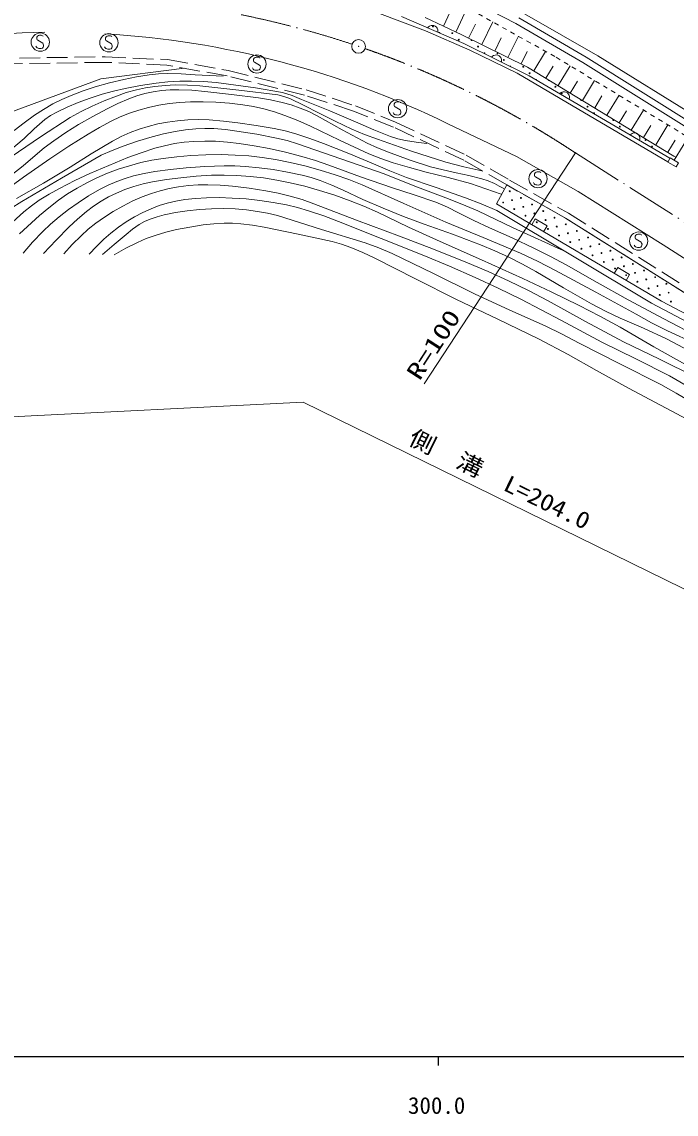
# Model space of a CAD drawing. Units: millimetres, scale not verified. Extents: x 40000 to 680000, y 20000 to 380000.
# Drawn here: x 322692 to 393916, y 198715 to 317609 of the extents above; entities that cross this region are included whole.
import ezdxf
from ezdxf.enums import TextEntityAlignment as Align

# ---------------------------------------------------------------- set-up
doc = ezdxf.new("R2010")
doc.units = ezdxf.units.MM
doc.header["$LTSCALE"] = 1000
for name, pattern in [('USER1', [1, 0.5, -0.5]), ('USER2', [3, 2.25, -0.75]), ('USER4', [7.000001, 5.508197, -0.688525, 0.114754, -0.688525])]:
    doc.linetypes.add(name, pattern=pattern)
for name, color, linetype, lineweight in [('M-TTL-BAND', 7, 'Continuous', 25), ('S-BGD', 1, 'Continuous', 13), ('S-BGD-HTXT', 6, 'Continuous', 13), ('S-BMK', 3, 'USER4', 13)]:
    doc.layers.add(name, color=color, linetype=linetype, lineweight=lineweight)
doc.styles.add('ＭＳ ゴシック', font='')
doc.styles.get('ＭＳ ゴシック').set_extended_font_data('MS Gothic')

# ---------------------------------------------------------------- blocks, each defined once
blk = doc.blocks.new('BUHIN59')
at = {"layer": 'S-BGD'}
blk.add_lwpolyline([(187, -726), (913, -539), (539, 913), (-187, 726)], dxfattribs=at)
blk = doc.blocks.new('BUHIN99')
at = {"layer": 'S-BGD'}
blk.add_lwpolyline([(-152, 580), (-7, 569), (125, 529), (281, 452), (385, 343), (461, 217), (508, 37), (503, -110), (467, -256), (369, -403), (274, -502), (152, -580)], dxfattribs=at)
blk = doc.blocks.new('BUHIN158')
at = {"layer": 'S-BGD'}
blk.add_lwpolyline([(677, 231), (682, 312), (654, 390), (595, 479), (486, 590), (370, 658), (240, 684), (116, 653), (30, 576), (-20, 520), (-63, 421), (-54, 333), (104, -277), (81, -383), (20, -499), (-72, -576), (-165, -617), (-278, -630), (-419, -551), (-580, -387), (-639, -305), (-674, -206), (-676, -96), (-643, 34)], dxfattribs=at)
blk.add_circle((0, 0), 995, dxfattribs=at)
blk = doc.blocks.new('BUHIN162')
at = {"layer": 'S-BGD'}
blk.add_circle((0, 0), 22.5, dxfattribs=at)
at = {"layer": 'S-BMK', "linetype": 'Continuous'}
blk.add_circle((0, 0), 746, dxfattribs=at)

msp = doc.modelspace()

# ---------------------------------------------------------------- linework, layer by layer
at = {"layer": 'M-TTL-BAND'}
for p, q in [((40000, 205000), (579000, 205000)), ((368000, 205000), (368000, 204000))]:
    msp.add_line(p, q, dxfattribs=at)
at = {"layer": 'S-BGD'}
for p, q in [((376446, 317420), (370968, 320264)), ((368593, 317134), (369334, 318701)), ((369933, 316501), (371184, 319147)), ((361346, 318632), (366640, 316646)), ((370808, 315253), (364020, 318176)), ((370602, 316184), (366584, 318084)), ((372745, 315133), (373955, 317600)), ((376783, 318034), (384135, 313777)), ((377415, 318493), (385380, 313900)), ((366640, 316646), (371465, 314512)), ((371317, 315834), (372065, 317360)), ((383773, 313177), (376446, 317420)), ((377746, 312681), (370602, 316184)), ((377911, 311723), (370808, 315253)), ((374174, 314433), (374878, 315867)), ((375603, 313732), (376738, 316047)), ((371465, 314512), (376594, 312014)), ((377031, 313031), (377690, 314375)), ((378410, 312278), (379696, 314396)), ((385380, 313900), (397416, 306456)), ((379737, 311471), (380525, 312767)), ((381065, 310665), (382379, 312827)), ((396229, 305367), (383773, 313177)), ((384135, 313777), (396595, 305964)), ((331306, 311390), (340414, 312569)), ((376594, 312014), (383943, 307707)), ((393679, 303003), (377746, 312681)), ((393243, 302762), (377911, 311723)), ((318931, 306841), (331306, 311390)), ((382393, 309858), (383182, 311158)), ((383721, 309052), (385038, 311220)), ((385048, 308245), (385840, 309548)), ((386376, 307439), (387696, 309612)), ((387704, 306632), (388497, 307938)), ((389032, 305826), (390355, 308005)), ((383943, 307707), (393006, 302362)), ((369072, 306511), (376553, 302935)), ((390359, 305019), (391154, 306328)), ((391687, 304213), (393014, 306397)), ((393686, 302563), (395654, 305728)), ((393015, 303406), (393812, 304719)), ((376553, 302935), (383245, 299152)), ((393000, 302353), (393270, 302809)), ((393899, 301821), (393000, 302353)), ((393270, 302809), (394169, 302278)), ((393881, 302876), (393679, 303003)), ((394169, 302278), (393899, 301821)), ((374345, 297800), (375474, 299862)), ((375474, 299862), (381881, 296250)), ((383245, 299152), (392495, 293342)), ((392308, 287197), (374345, 297800)), ((374387, 297089), (391249, 286980)), ((381881, 296250), (410362, 278370)), ((392495, 293342), (431808, 267977)), ((391249, 286980), (409541, 277238)), ((409987, 277856), (392308, 287197))]:
    msp.add_line(p, q, dxfattribs=at)
at = {"layer": 'S-BGD', "linetype": 'USER1'}
for p, q in [((370657, 319441), (380859, 313747)), ((380859, 313747), (395288, 305022))]:
    msp.add_line(p, q, dxfattribs=at)
at = {"layer": 'S-BGD', "linetype": 'USER2'}
for p, q in [((319429, 313632), (331775, 313800)), ((331766, 313199), (319468, 313032)), ((338491, 312897), (331766, 313199)), ((331775, 313800), (338559, 313495)), ((345030, 311715), (338491, 312897)), ((338559, 313495), (345156, 312303)), ((353462, 309635), (345030, 311715)), ((345156, 312303), (353627, 310213)), ((358798, 307904), (353462, 309635)), ((353627, 310213), (359003, 308468)), ((359003, 308468), (363376, 306703)), ((363136, 306153), (358798, 307904)), ((370793, 302558), (363136, 306153)), ((363376, 306703), (371071, 303090)), ((375474, 299862), (370793, 302558)), ((371071, 303090), (375771, 300383)), ((381881, 296250), (375474, 299862)), ((375771, 300383), (382188, 296766)), ((410362, 278370), (381881, 296250)), ((382188, 296766), (410684, 278877))]:
    msp.add_line(p, q, dxfattribs=at)
at = {"layer": 'S-BGD'}
for points in [[(366863, 316952), (366962, 317059), (367074, 317138), (367231, 317214), (367381, 317228), (367527, 317211), (367698, 317138), (367811, 317043), (367904, 316925), (367959, 316757), (367979, 316621), (367965, 316477)], [(373823, 313755), (373927, 313857), (374044, 313930), (374204, 313997), (374355, 314003), (374500, 313978), (374666, 313895), (374774, 313795), (374860, 313671), (374906, 313501), (374918, 313364), (374897, 313221)], [(321870, 305773), (322952, 306629), (324079, 307444), (325059, 308082), (326069, 308668), (327051, 309162), (328067, 309607), (329360, 310096), (330683, 310533), (332219, 310966), (333780, 311343), (335155, 311623), (336550, 311846), (337553, 311950), (338559, 311993), (340046, 311948), (341544, 311841), (343081, 311754), (344618, 311696)], [(319922, 302415), (322932, 304920), (324040, 305975), (325189, 306985), (325823, 307413), (326493, 307791), (327637, 308333), (328815, 308825), (330117, 309313), (331434, 309744), (332677, 310080), (333935, 310358), (335625, 310669), (337325, 310921), (338595, 311062), (339879, 311143), (341177, 311157), (342475, 311111), (343830, 310999), (345177, 310829), (348136, 310410), (351074, 309934), (352112, 309574), (353144, 309153), (356210, 307913), (359248, 306619), (361019, 305849), (362824, 305131), (363634, 304882), (364466, 304689), (365618, 304498), (366791, 304349)], [(321536, 302932), (324729, 305087), (327954, 307192), (329137, 307841), (330348, 308437), (331650, 309012), (332982, 309536), (334062, 309902), (335158, 310210), (336155, 310425), (337174, 310583), (338281, 310692), (339391, 310741), (340731, 310724), (342067, 310647), (346294, 310184), (350543, 309657), (351205, 309482), (351849, 309250), (353431, 308505), (354996, 307702), (356790, 306786), (358623, 305917), (359997, 305347), (361403, 304829), (365118, 303545), (368855, 302318), (370801, 301828), (372763, 301389)], [(321483, 300877), (322828, 301945), (324145, 303066), (325136, 303890), (326164, 304666), (327487, 305564), (328853, 306417), (330402, 307309), (331984, 308150), (333153, 308721), (334346, 309236), (335199, 309546), (336080, 309801), (336980, 309994), (337891, 310127), (338839, 310205), (339789, 310223), (341194, 310159), (342606, 310035), (345528, 309718), (348452, 309341), (349743, 309120), (351032, 308838), (352013, 308564), (352986, 308230), (353925, 307837), (354848, 307385), (357544, 305871), (360265, 304413), (361418, 303888), (362596, 303417), (364866, 302600), (367158, 301839), (368548, 301483), (369964, 301182), (371365, 300890), (372752, 300539), (373451, 300301), (374126, 300007), (374652, 299741), (375172, 299462)], [(320021, 298631), (322863, 300687), (325743, 302696), (327796, 304065), (329896, 305392), (331148, 306124), (332428, 306802), (333396, 307254), (334398, 307656), (335432, 308001), (336485, 308290), (337603, 308531), (338732, 308714), (339877, 308836), (341036, 308898), (342426, 308907), (343818, 308855), (345290, 308742), (346752, 308569), (347894, 308379), (349031, 308129), (350192, 307799), (351335, 307412), (352732, 306866), (354108, 306263), (357285, 304720), (360470, 303239), (361771, 302730), (363103, 302272), (364885, 301738), (366695, 301258), (369115, 300658), (371524, 299999), (373198, 299444), (374858, 298841)], [(322095, 298385), (325038, 300057), (327952, 301782), (330247, 303232), (332571, 304628), (333518, 305123), (334493, 305562), (335457, 305925), (336443, 306232), (337485, 306492), (338550, 306696), (339651, 306843), (340769, 306931), (341929, 306963), (343088, 306934), (344642, 306811), (346200, 306628), (348182, 306342), (350150, 305998), (351338, 305736), (352513, 305415), (354034, 304919), (355537, 304366), (358270, 303284), (360986, 302145), (362754, 301374), (364552, 300655), (367783, 299584), (370996, 298454), (372696, 297785), (374387, 297089)], [(321436, 297273), (322707, 298068), (327006, 300594), (331331, 303088), (332517, 303607), (333737, 304076), (335287, 304613), (336864, 305096), (338111, 305421), (339373, 305687), (340491, 305859), (341625, 305972), (342612, 306014), (343600, 305995), (344843, 305888), (346092, 305720), (348258, 305371), (350416, 304962), (351558, 304681), (352686, 304340), (357405, 302713), (362115, 301049), (365461, 299720), (368828, 298447), (370588, 297763), (372324, 297023), (376161, 295198), (380021, 293428), (380790, 293092), (381559, 292757)], [(320493, 294733), (322906, 296931), (323729, 297581), (324594, 298187), (325681, 298861), (326802, 299484), (328447, 300322), (330110, 301101), (332150, 301990), (334220, 302827), (335680, 303363), (337157, 303842), (338218, 304128), (339301, 304358), (340349, 304509), (341415, 304601), (342598, 304639), (343782, 304617), (345073, 304530), (346365, 304383), (347995, 304129), (349617, 303816), (351396, 303420), (353158, 302965), (354642, 302524), (356107, 302026), (359566, 300755), (363045, 299541), (365410, 298791), (367761, 297980), (369011, 297427), (370238, 296818), (371907, 295970), (373601, 295176), (376063, 294095), (378509, 292956), (380247, 292076), (381955, 291143), (385309, 289222), (388702, 287349), (392566, 285278), (396455, 283262)], [(322435, 294520), (324619, 296531), (325627, 297381), (326680, 298189), (327677, 298874), (328708, 299510), (329769, 300096), (330867, 300633), (332019, 301127), (333193, 301565), (334406, 301953), (335635, 302283), (336840, 302544), (338063, 302747), (339561, 302931), (341076, 303056), (342736, 303134), (344407, 303152), (345904, 303115), (347407, 303018), (348857, 302850), (350310, 302621), (351910, 302305), (353498, 301930), (355158, 301476), (356810, 300963), (358279, 300446), (359730, 299873), (364286, 297837), (368846, 295787), (372912, 294141), (376954, 292440), (378877, 291527), (380773, 290560), (385163, 288188), (389549, 285790), (391240, 284861), (392958, 283985), (395992, 282586)], [(322819, 292427), (323868, 293622), (324959, 294774), (325827, 295599), (326745, 296387), (327764, 297180), (328821, 297926), (329962, 298659), (331142, 299344), (332076, 299824), (333033, 300249), (333923, 300574), (334834, 300843), (335993, 301113), (337166, 301324), (338863, 301545), (340562, 301705), (342627, 301853), (344703, 301941), (345871, 301940), (347047, 301878), (348538, 301732), (350036, 301525), (351618, 301258), (353196, 300930), (354199, 300666), (355183, 300344), (356433, 299848), (357673, 299292), (359827, 298275), (362011, 297311), (364225, 296424), (366473, 295588), (369557, 294496), (372618, 293349), (374176, 292696), (375710, 291989), (377188, 291234), (378645, 290422), (381647, 288643), (384689, 286911), (386234, 286112), (387806, 285368), (390348, 284266), (392862, 283110), (397273, 280786)], [(325058, 292390), (326416, 293852), (327826, 295280), (328756, 296145), (329726, 296966), (330508, 297556), (331333, 298101), (332141, 298561), (332979, 298967), (333908, 299349), (334868, 299678), (335883, 299963), (336908, 300188), (338442, 300446), (339989, 300644), (341661, 300811), (343345, 300918), (344714, 300936), (346094, 300892), (347541, 300786), (348983, 300621), (350454, 300385), (351914, 300090), (353507, 299706), (355085, 299262), (356763, 298730), (358430, 298138), (359925, 297547), (361398, 296900), (364795, 295267), (368214, 293691), (372732, 291706), (377239, 289661), (380315, 288219), (383371, 286719), (385602, 285571), (387804, 284369), (391477, 282240), (395189, 280157)], [(327273, 292353), (328188, 293361), (329151, 294333), (329929, 295033), (330747, 295688), (331676, 296349), (332640, 296962), (333694, 297561), (334786, 298112), (335774, 298548), (336794, 298931), (337741, 299223), (338715, 299459), (339760, 299652), (340823, 299786), (341872, 299858), (342922, 299871), (344270, 299820), (345627, 299708), (347448, 299488), (349262, 299210), (350597, 298955), (351916, 298642), (353197, 298258), (354470, 297813), (359128, 296017), (363805, 294269), (367510, 292855), (371203, 291382), (373438, 290431), (375658, 289422), (377830, 288360), (379976, 287243), (384060, 284985), (388179, 282777), (392089, 280909), (395979, 278984)], [(330037, 292307), (330801, 293146), (331609, 293944), (332385, 294621), (333200, 295253), (334060, 295843), (334961, 296388), (335849, 296858), (336762, 297273), (337623, 297602), (338511, 297877), (339465, 298098), (340441, 298261), (341607, 298388), (342780, 298455), (344187, 298473), (345601, 298432), (347106, 298333), (348603, 298175), (350056, 297955), (351508, 297674), (352712, 297387), (353910, 297039), (355547, 296483), (357174, 295867), (361810, 294015), (366452, 292174), (369259, 291016), (372051, 289799), (374540, 288637), (377012, 287415), (381425, 285090), (385843, 282755), (389531, 280943), (393192, 279078), (395021, 278026)], [(395510, 276234), (393901, 277207), (392254, 278134), (387793, 280367), (383340, 282636), (381523, 283602), (379670, 284518), (375815, 286227), (371976, 287996), (367503, 290207), (362995, 292376), (361545, 292999), (360065, 293568), (355295, 295024), (350526, 296517), (349438, 296779), (348328, 296983), (347129, 297143), (345913, 297244), (344636, 297279), (343347, 297254), (342020, 297173), (340692, 297032), (339436, 296845), (338180, 296598), (337412, 296397), (336659, 296136), (336055, 295863), (335479, 295536), (334748, 295035), (334038, 294474), (332749, 293372), (331456, 292283)], [(332739, 292261), (334001, 292960), (335294, 293608), (336237, 294011), (337212, 294362), (338361, 294704), (339539, 294992), (340979, 295278), (342439, 295507), (343575, 295630), (344721, 295695), (345627, 295695), (346541, 295634), (347806, 295478), (349066, 295262), (352776, 294509), (356456, 293702), (357475, 293403), (358488, 293043), (359805, 292497), (361102, 291893), (365555, 289624), (370012, 287376), (374522, 285243), (379021, 283070), (382149, 281399), (385259, 279670), (388721, 277751), (392211, 275885), (395707, 274031)]]:
    msp.add_lwpolyline(points, dxfattribs=at)
for centre in [(367437, 317115), (369547, 316376), (370244, 315658), (372354, 314920), (373051, 314202), (374465, 314181), (375161, 313463), (377272, 312725), (377968, 312007), (380775, 310551), (381472, 309833), (384279, 308377), (384975, 307659), (387086, 306921), (387782, 306203), (390589, 304747), (391286, 304029), (375800, 299163), (377018, 298445), (375081, 297946), (376050, 298195), (376299, 297227), (377267, 297476), (378236, 297726), (377517, 296508), (378485, 296757), (379454, 297007), (379703, 296039), (380672, 296288), (378735, 295789), (379953, 295070), (380921, 295320), (381890, 295569), (383107, 294850), (381171, 294351), (382139, 294601), (382389, 293633), (383357, 293882), (384325, 294132), (383606, 292914), (384575, 293163), (385543, 293413), (385793, 292444), (386761, 292694), (384824, 292195), (386042, 291476), (387011, 291726), (387979, 291975), (389197, 291256), (387260, 290757), (388229, 291007), (389446, 290288), (390415, 290537), (388478, 290038), (389696, 289320), (390664, 289569), (391633, 289819), (392851, 289100), (390914, 288601), (391882, 288850), (392132, 287882), (393100, 288131), (393350, 287163)]:
    msp.add_circle(centre, 49.8, dxfattribs=at)
for centre, radius, start, end in [((326742, 217692), 98803, 90.90033, 113.78241), ((326017, 218400), 98068, 63.95743, 86.65683), ((368133, 316397), 49.8, 344.84529, 148.55547), ((371658, 315637), 49.8, 121.51873, 6.2307), ((375858, 312746), 49.8, 331.09509, 156.05606), ((378665, 311289), 49.8, 322.74413, 156.64728), ((380079, 311268), 49.8, 153.09196, 324.35827), ((383582, 309094), 49.8, 103.42086, 14.02937)]:
    msp.add_arc(centre, radius, start, end, dxfattribs=at)
at = {"layer": 'S-BGD-HTXT'}
for p, q in [((382950, 303342), (366471, 278190)), ((299622, 273479), (353330, 276229)), ((353330, 276229), (444462, 231482))]:
    msp.add_line(p, q, dxfattribs=at)
at = {"layer": 'S-BMK'}
msp.add_line((382950, 303342), (444630, 264241), dxfattribs=at)
for start, end in [(71.63049, 122.44415), (56.46234, 70.79144)]:
    msp.add_arc((326359, 217965), 102429, start, end, dxfattribs=at)

# ---------------------------------------------------------------- block references
at = {"rotation": 45}
for name, p in [('BUHIN158', (324696, 315400)), ('BUHIN158', (332173, 315331)), ('BUHIN162', (359351, 314938)), ('BUHIN158', (348289, 313018)), ('BUHIN158', (363594, 308154)), ('BUHIN99', (381744, 309483)), ('BUHIN99', (389410, 305002)), ('BUHIN158', (378874, 300535)), ('BUHIN59', (378836, 295149)), ('BUHIN158', (389832, 293743)), ('BUHIN59', (387817, 289848))]:
    msp.add_blockref(name, p, dxfattribs=at)

# ---------------------------------------------------------------- texts
at = {"layer": 'M-TTL-BAND', "style": 'ＭＳ ゴシック'}
msp.add_text('300.0', height=1833, dxfattribs=at).set_placement((367844, 198195), align=Align.BOTTOM_CENTER)
at = {"layer": 'S-BGD-HTXT', "style": 'ＭＳ ゴシック'}
for s, rotation, width, p in [('R=100', 57.1, 1.35, (366442, 278153)), ('側\u3000溝\u3000L=204.0', 334, 1.15, (364388, 271236))]:
    msp.add_text(s, height=1833, rotation=rotation, dxfattribs=dict(at, width=width)).set_placement(p, align=Align.BOTTOM_LEFT)

doc.saveas('drawing.dxf')
